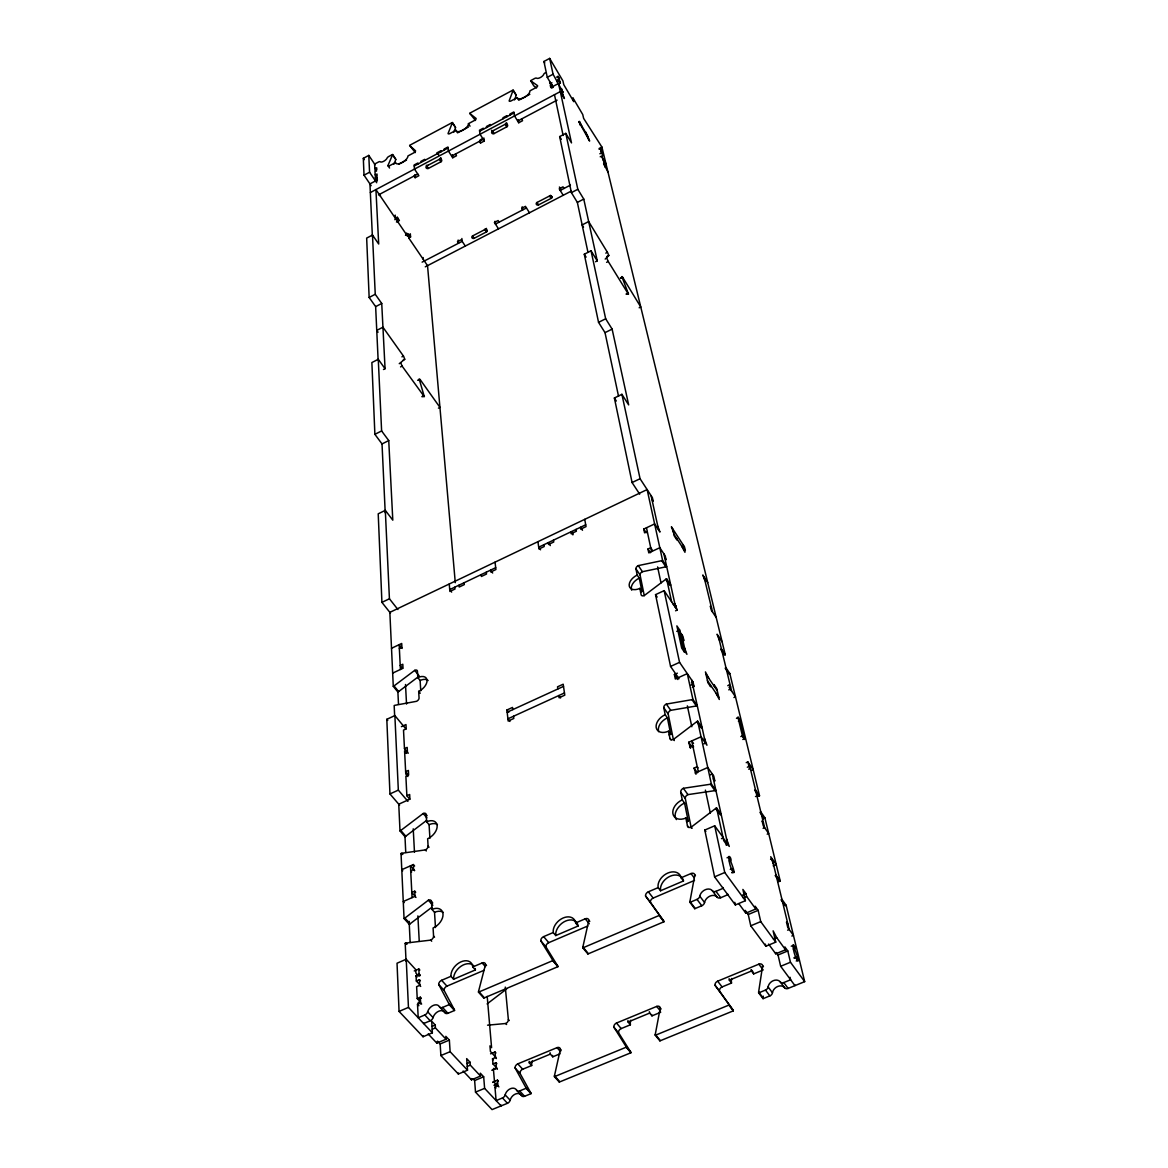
<?xml version="1.0" encoding="UTF-8"?>
<svg xmlns="http://www.w3.org/2000/svg" width="1168" height="1168" viewBox="0 0 1168 1168"><rect width="100%" height="100%" fill="white"/><g stroke="black" fill="none" stroke-linecap="round" stroke-linejoin="round"><path stroke-width="1.5" d="M560.377 83.162L558.362 76.694L556.508 77.103M621.931 276.743L628.501 294.117M399.252 363.686L404.741 359.248L403.588 356.255L382.943 327.215L376.753 330.398L378.052 332.223M400.799 362.898L402.04 366.022L424.32 396.697L419.166 378.972L419.969 379.323L439.942 407.384L438.423 408.143M786.122 905.229A3.46 2.628 -36.4 0 0 785.246 905.726L781.056 899.856A3.46 2.628 -36.3 0 1 781.918 899.36L786.122 905.229L804.679 981.646L788.123 988.42A3.577 2.803 -38.7 0 1 784.633 987.778A7.154 5.621 -39.2 0 0 777.684 986.478A7.154 5.621 -39.2 0 0 772.471 992.756A3.577 2.789 -39.5 0 1 769.858 995.895L763.069 998.669A3.577 2.803 -39.8 0 1 763.025 997.808L763.273 996.143M763.069 998.669L758.674 992.873A3.592 2.803 -39.7 0 1 758.631 991.997L762.646 965.629A3.548 2.73 -39 0 0 758.835 964.169L717.648 981.193A3.533 2.701 -40.7 0 0 715.05 985.296L733.037 1010.086A3.562 2.774 -41.4 0 1 733.329 1010.846L659.92 1040.892L655.277 1035.286A3.562 2.701 -43.9 0 1 655.277 1034.41L660.27 1007.94A3.519 2.657 -43.1 0 0 656.679 1006.422L616.5 1023.037A3.519 2.613 -44.5 0 0 613.842 1027.125L625.946 1046.44L630.662 1052.003A3.548 2.672 -45.3 0 1 630.91 1052.762L559.297 1082.079L554.435 1076.662A3.562 2.613 -47.1 0 1 554.464 1075.772L560.392 1049.214A3.504 2.57 -46.3 0 0 557.019 1047.652L517.804 1063.873A3.504 2.526 -47.3 0 0 515.073 1067.946L525.848 1087.525A3.562 2.584 -48.1 0 1 526.067 1088.299L531.002 1093.671L524.593 1096.285A3.533 2.57 -48.2 0 1 521.541 1095.526A7.096 5.154 -48.5 0 0 515.482 1094.007A7.096 5.154 -48.5 0 0 510.139 1100.198A3.533 2.555 -48.6 0 1 507.467 1103.293L492.064 1109.6L475.507 1092.124L474.631 1080.546L472.938 1078.75M727.62 893.9L727.795 894.717L720.714 897.725A3.738 2.759 -38 0 1 717.167 897.17A7.475 5.533 -38.4 0 0 710.086 896.06A7.475 5.533 -38.4 0 0 704.567 902.514A3.738 2.745 -38.7 0 1 701.793 905.74L694.756 908.719L689.952 902.382A3.752 2.745 -38.9 0 1 689.938 901.506L694.843 874.905A3.694 2.686 -38.3 0 0 690.989 873.547L681.105 877.781A12.906 9.329 -39 0 0 667.833 873.036A12.906 9.329 -39 0 0 658.139 887.622L648.342 891.812A3.694 2.657 -39.8 0 0 645.554 895.987L663.658 921.012A3.723 2.73 -40.3 0 1 663.935 921.771L587.913 953.979L582.847 947.861A3.723 2.657 -42.5 0 1 582.876 946.985L588.847 920.253A3.679 2.599 -41.8 0 0 585.226 918.822L575.605 922.954A12.833 9.023 -42.4 0 0 563.166 917.975A12.833 9.023 -42.4 0 0 553.223 932.531L543.66 936.619A3.665 2.57 -43 0 0 540.799 940.795L552.522 959.877L557.662 965.936A3.708 2.628 -43.7 0 1 557.895 966.695L483.815 998.085L478.5 992.172A3.708 2.57 -45.4 0 1 478.573 991.282L485.523 964.447A3.665 2.511 -44.7 0 0 482.15 962.958L472.763 966.973A12.79 8.716 -45.1 0 0 461.126 961.79A12.79 8.716 -45.1 0 0 450.936 976.317L441.621 980.302A3.665 2.482 -45.7 0 0 438.701 984.463L448.994 1003.852A3.708 2.54 -46.3 0 1 449.169 1004.626L454.556 1010.481L447.928 1013.284A3.694 2.526 -46.4 0 1 444.847 1012.598A7.388 5.052 -46.6 0 0 438.715 1011.225A7.388 5.052 -46.6 0 0 433.065 1017.591A3.694 2.511 -46.8 0 1 430.233 1020.774L423.648 1023.562L423.604 1022.715M603.082 155.475L600.615 148.467M514.489 99.922L516.183 95.382L513.102 90.316L509.131 100.901A2.175 0.92 -32.4 0 0 511.19 100.857L517.205 97.659A7.271 3.095 -32.2 0 0 524.14 97.499A7.271 3.095 -32.2 0 0 529.878 90.885L535.922 87.658A2.19 0.934 -32 0 0 537.63 85.687L530.783 80.855M453.71 132.349L455.535 127.75L452.381 122.786L448.059 133.488A2.161 0.905 -33.2 0 0 450.045 133.488L455.958 130.32A7.198 3.051 -33 0 0 462.63 130.29A7.198 3.051 -33 0 0 468.456 123.662L474.398 120.494A2.161 0.92 -32.9 0 0 476.15 118.508L469.784 113.471M393.835 164.294L395.806 159.651L392.565 154.76L387.922 165.593L389.557 168.031M605.185 259.077L608.835 255.485L606.805 256.566M496.794 1085.247L496.853 1083.013M691.252 827.951L685.309 798.532A3.533 2.482 -36.5 0 1 687.937 794.62L714.947 790.634A3.548 2.497 -35.7 0 0 715.882 790.342L711.356 783.962A3.562 2.497 -35.7 0 1 710.421 784.254L683.368 788.298A3.548 2.467 -36.5 0 0 680.725 792.225L682.258 799.89A12.512 8.804 -36.9 0 0 672.929 813.819A12.512 8.804 -36.9 0 0 685.893 818.023L687.47 825.893A3.606 2.57 -37.1 0 0 691.222 827.134L715.677 808.446A3.621 2.57 -36.1 0 1 716.583 807.935L721.152 814.315A3.606 2.584 -36.1 0 0 720.247 814.826L715.677 808.446M487.1 1003.925L506.693 988.931M762.646 819.294L764.033 818.228A3.3 2.394 -34.9 0 1 764.865 817.761L760.806 811.921A3.3 2.394 -34.9 0 0 759.974 812.388L764.033 818.228M432.014 907.142L410.099 923.815A3.475 2.278 -44.4 0 1 409.267 924.297L404.055 918.53A3.489 2.263 -44.3 0 0 404.902 918.048L428.349 900.221A3.489 2.292 -43.7 0 1 431.474 901.521L432.759 902.981M673.221 738.818L668.198 713.998A3.373 2.248 -35.4 0 1 670.739 710.334L696.376 705.983A3.387 2.278 -34.6 0 0 697.267 705.691L692.901 699.369A3.387 2.263 -34.6 0 1 692.011 699.661L666.329 704.085A3.373 2.248 -35.3 0 0 663.789 707.75L665.191 714.714A11.914 8.001 -35.6 0 0 656.226 727.708A11.914 8.001 -35.6 0 0 668.49 731.197L669.921 738.366A3.431 2.336 -35.7 0 0 673.469 739.402L696.8 721.649A3.446 2.336 -34.9 0 1 697.646 721.152L702.056 727.489A3.431 2.336 -34.9 0 0 701.194 727.971L697.895 723.226M426.714 820.33L405.778 836.2A3.3 2.088 -42.4 0 1 404.975 836.668L399.996 830.93A3.314 2.088 -42.3 0 0 400.799 830.463L423.196 813.497A3.314 2.102 -41.8 0 1 426.174 814.607L427.094 815.687M665.818 579.27L669.95 585.46A3.154 1.986 -33.5 0 1 670.724 584.993L666.607 578.817A3.168 1.971 -33.5 0 0 665.818 579.27L644.356 595.49A3.154 1.971 -34.2 0 1 641.144 594.76L639.86 588.38A10.439 6.453 -34.1 0 1 629.26 586.059A10.439 6.453 -34.1 0 1 637.188 575.094L635.947 568.86A3.11 1.913 -33.9 0 1 638.312 565.604L661.76 560.684A3.124 1.927 -33.4 0 0 662.577 560.392L666.68 566.553A3.11 1.927 -33.4 0 1 665.862 566.845L642.429 571.707A3.095 1.913 -33.9 0 0 640.079 574.963L644.283 595.724M414.698 670.359L419.254 676.053L398.638 691.573A3.037 1.796 -39.7 0 1 397.894 691.996L393.28 686.346A3.037 1.781 -39.6 0 0 394.025 685.923L414.698 670.359A3.037 1.796 -39.2 0 1 417.429 671.162L417.823 677.615L420.115 680.477L420.757 690.784M371.147 185.668L364.022 175.185L363.321 158.322L368.781 155.402L375.089 164.761M553.267 87.41L547.266 77.322L543.952 61.466L549.661 58.4L562.947 80.928L563.794 84.738L573.765 101.66L572.889 97.82L582.73 114.508L583.635 118.377L601.9 147.051L725.255 654.752A3.008 1.986 -33.2 0 1 724.467 655.014L720.656 649.291A3.008 1.986 -33.2 0 0 721.459 649.028L725.255 654.752M376.49 171.185L374.855 168.747L376.68 167.769L376.797 169.798L374.957 170.762L375.176 174.996L376.826 177.434M364.022 175.185L369.57 172.222L368.781 155.402M547.266 77.322L553.063 74.226L549.661 58.4M375.176 174.996L377.016 174.017L377.118 176.061L375.278 177.04L377.03 181.347M398.828 164.133L406.508 160.045M468.485 127.005L457.549 132.831L455.958 130.32M529.834 94.287L518.753 100.2L517.205 97.659M551.968 82.855L550.04 83.877L549.632 81.95L551.165 84.519M557.662 79.862L559.457 78.913M556.683 81.585L558.844 80.431L557.997 76.212M375.381 178.908L377.22 177.93L377.322 179.974L369.949 183.902L372.373 236.155M587.84 251.719L577.357 202.4L571.4 192.618L559.662 136.583L565.794 133.371L571.502 142.905L558.538 83.468L550.814 87.585L550.42 85.644L552.333 84.622M558.917 83.775L560.363 83.016L558.844 80.431L560.319 83.205M437.387 153.694L437.285 152.672L441.037 150.672L441.154 151.694M414.246 166.002L448.059 148.015M479.639 131.225L514.008 112.931M370.358 192.545L560.304 91.6L564.421 98.521L562.961 94.827M440.511 157.68L440.949 161.768L439.329 159.257A1.635 1.46 -4.9 0 1 441.548 159.753A1.635 1.46 -4.9 0 1 440.949 161.768L428.408 168.411A1.635 1.445 -4 0 1 426.189 167.915A1.635 1.445 -4 0 1 426.773 165.929L440.628 158.687A1.621 1.46 -4.9 0 0 441.183 158.206M492.473 131.035L505.233 124.261A1.65 1.475 -10.2 0 1 507.452 124.772A1.65 1.475 -10.2 0 1 506.81 126.816L494.064 133.575A1.635 1.475 -9.1 0 1 491.83 133.064A1.635 1.475 -9.1 0 1 492.473 131.035L494.064 133.575M505.51 124.231L506.313 123.808A1.635 1.475 -10.2 0 0 506.97 123.195M482.618 138.642L480.077 139.985L480.515 143.022L484.311 141.007L483.873 137.97M378.417 194.939L417.779 174.061M451.636 156.089L483.26 139.313M517.672 121.049L557.078 100.141M414.041 176.047L415.136 177.697L418.874 175.711L414.494 169.083L414.158 164.98L417.896 162.994L417.983 164.016M444.293 150.015L444.176 149.008L447.943 147.007L448.41 151.066L452.717 157.753L456.498 155.753L455.418 154.088M510.182 114.975L510.007 113.982L513.847 111.953L514.533 115.924L518.723 122.757L522.563 120.713L521.527 119.005M378.067 358.693L375.643 306.615L369.146 297.446L366.664 238.097L372.49 235.031L378.695 244.01L375.921 189.596L395.383 218.27L397.222 217.292M394.784 219.657L397.719 218.109M396.448 222.051L399.398 220.504L397.266 217.248L397.412 219.35L396.317 217.744L396.463 219.861L407.647 236.345L406.683 233.031M405.486 235.337L408.42 233.804L410.567 236.973L408.727 237.936L427.532 265.647L455.286 582.686M599.111 148.497L601.9 147.051M599.184 149.343L600.688 148.526L603.038 155.519M600.629 151.782L602.031 151.052L600.615 148.73M599.856 153.782L601.608 152.862L603.068 155.315L600.235 156.789M484.516 229.541L486.049 228.738A1.591 1.387 -7.6 0 0 486.501 228.388M422.115 262.143L462.192 241.338L461.856 238.506M472.617 235.921L484.939 229.527A1.591 1.387 -7.6 0 1 487.085 229.994A1.591 1.387 -7.6 0 1 486.472 231.906L474.179 238.287A1.591 1.387 -6.8 0 1 472.018 237.819A1.591 1.387 -6.8 0 1 472.617 235.921L474.179 238.287M526.447 207.962L495.422 224.081L495.028 221.278M537.046 202.458L549.559 195.961A1.606 1.402 -12 0 1 551.719 196.443A1.606 1.402 -12 0 1 551.062 198.399L538.565 204.882A1.606 1.402 -11.1 0 1 536.404 204.4A1.606 1.402 -11.1 0 1 537.046 202.458L538.565 204.882M570.422 185.128L560.217 190.428L559.676 187.683M425.283 266.815L571.196 191.143M369.146 297.446L375.249 294.278L372.49 235.031M571.4 192.618L577.81 189.289L565.794 133.371M375.643 306.615L381.732 303.476L375.249 294.278M577.357 202.4L583.766 199.086L577.81 189.289M383.469 369.511L385.06 368.708L378.271 359.291L371.877 362.547L374.884 434.321L382.024 443.928L385.221 512.752M618.529 396.215L605.024 332.646L598.542 322.353L584.292 254.244L591.037 250.799L597.242 260.858L595.549 261.72M401.923 356.853L403.456 356.065M605.798 253.135L607.418 252.317L608.82 255.427M403.208 360.036L404.741 359.248M400.551 366.913L402.113 366.124M606.615 262.333L608.251 261.501L628.399 294.175M417.648 380.301L419.166 379.542M620.412 277.969L622.018 277.152M418.699 380.418L420.232 379.658M621.142 278.261L622.748 277.444L640.765 306.994L639.173 307.783M421.838 396.682L423.385 395.908M626.048 294.088L627.669 293.27M422.904 396.77L424.451 396.083M626.778 294.351L628.399 293.548M374.884 434.321L381.615 430.948L378.271 359.291M598.542 322.353L605.666 318.776L591.037 250.799M382.024 443.928L388.74 440.57L381.615 430.948M605.024 332.646L612.12 329.113L605.666 318.776M388.74 440.57L392.798 520.169L385.309 510.343L378.213 513.818L381.921 602.367L390.433 613.098M639.684 494.166L632.078 482.545L614.383 398.011L621.902 394.317L628.661 404.902L612.12 329.113M381.921 602.367L389.426 598.775L385.309 510.343M632.078 482.545L640.064 478.719L621.902 394.317M495.685 567.692L449.738 589.592L451.651 592.118M585.694 524.797L538.711 547.193L540.565 549.792M391.514 648.284L401.704 643.466L401.923 647.379L399.354 648.59M647.276 531.542L644.561 532.827L643.772 529.06L654.62 523.936L659.978 532.068L657.818 526.301M664.738 557.735L666.081 559.764L665.234 555.895L659.818 547.704L648.78 552.887L647.963 549.018L650.722 547.734L652.343 550.186M392.667 673.118L403.018 668.257L402.799 664.242L400.215 665.453L402.493 668.286M399.573 805.146L389.951 793.933L386.812 719.313L394.872 715.59L405.924 728.963M679.046 678.71L670.563 666.432L655.54 594.643L664.139 590.658L677.177 610.061L675.571 610.806M401.398 726.671L405.982 724.554L406.201 728.861L403.515 730.102L404.464 748.63L408.289 753.214M673.279 604.615L674.885 603.871L677.177 610.061M674.666 606.674L676.257 605.929M404.464 748.63L407.179 747.389L407.413 751.812L404.697 753.053M676.783 631.362L679.688 630.034L676.871 625.873L681.718 648.138L684.565 652.313L684.083 650.138M513.526 716.247L513.789 718.466L508.153 721.036L506.927 709.998L512.518 707.428L512.767 709.633M507.175 712.188L563.516 686.39M564.465 692.96L507.905 718.816L509.949 721.444M389.951 793.933L398.332 790.123L394.872 715.59M670.563 666.432L679.557 662.344L664.139 590.658M409.807 799.204L406.873 795.758L409.661 794.488L409.895 799.146L398.755 804.197L399.996 830.93M692.901 699.369L687.28 673.615L675.338 679.017L674.389 674.52L677.367 673.177M691.354 682.754L693.033 681.995L679.557 662.344M690.901 685.178L692.595 684.419L694.026 686.507L692.347 687.266M727.752 685.674L729.314 684.974L730.599 686.901L729.051 687.602M728.759 689.865L730.321 689.164L729.314 684.974M733.927 697.544L735.49 696.843L730.321 689.164M736.453 718.393L738.161 716.991L739.709 719.678L744.439 739.49L742.527 736.205L738.045 717.678L740.001 720.583L738.41 721.284M414.611 866.014L413.341 864.554L401.792 869.693L402.741 870.773M690.522 748.323L688.653 742.279L701.063 736.774L706.961 745.213L704.435 738.293M413.341 864.554L413.603 869.576L410.713 870.861L411.662 871.941M689.675 747.14L692.785 745.753L693.617 746.951M703.939 743.797L705.487 743.111L691.602 679.907M740.833 736.585L742.439 735.869L744.41 738.775L742.804 739.49M415.706 892.279L414.742 891.184L411.808 892.483L415.341 896.455M695.982 774.267L694.084 768.077L697.238 766.69L698.07 767.872M414.742 891.184L415.02 896.338L403.267 901.506L404.245 902.601M695.135 773.07L707.764 767.507L713.75 775.99L714.86 781.012L713.356 778.895M709.896 774.924L712.261 773.873L727.752 844.318L726.102 845.019M746.235 762.646L747.87 761.93L753.185 769.697L751.564 770.398M747.33 767.215L748.965 766.5L750.294 768.442L748.673 769.157M428.174 1033.943L436.817 1043.112L446.03 1039.243L435.416 1027.913L435.255 1025.022L431.693 1021.226L432.364 1032.819L423.05 1036.746L399.062 1011.415L397.032 963.22L406.216 959.249L415.75 969.63L415.925 973.075L418.597 975.981M738.921 903.813L745.826 913.186L755.769 908.996L746.6 896.455L745.972 893.651L742.892 889.432L745.403 900.703L735.358 904.952L714.597 876.847L704.8 830.068L714.699 825.791L722.977 837.266M414.26 970.958L418.83 968.987L419.838 970.068M721.474 838.624L723.123 837.909L729.285 846.45L726.554 838.931M416.29 975.47L419.341 974.156L419.998 974.886M420.013 985.004L416.334 981.018L416.071 975.879L419.137 974.565L418.83 968.987M763.113 828.331L764.617 827.689L749.199 763.887M416.334 981.018L419.4 979.704L420.407 980.799M767.201 834.171L768.69 833.529L763.244 825.732L762.076 820.87L763.434 822.827M419.4 979.704L419.692 985.339L416.626 986.668L417.224 998.523L419.925 1001.414M727.051 857.808L728.92 857.005C740.556 884.351 728.657 870.277 728.832 856.509C729.693 855.195 733.066 861.736 729.372 861.006M450.936 976.317L453.593 979.251L475.391 969.922A12.76 8.731 -45.2 0 0 475.157 968.535M553.223 932.531L555.749 935.568L578.116 926.005L575.605 922.954M658.139 887.622L660.562 890.761L683.499 880.949L681.105 877.781M417.224 998.523L420.319 997.195L421.341 998.29M454.556 1010.481A3.694 2.54 -46.4 0 0 454.367 1009.707L444.044 990.303A3.65 2.482 -45.8 0 1 446.95 986.142L483.873 970.374M557.662 965.936L545.909 946.825A3.65 2.57 -43.1 0 1 548.756 942.664L587.825 925.976M663.658 921.012L650.415 902.236A3.679 2.657 -39.8 0 1 653.189 898.061L694.507 880.409M418.202 1002.509L419.954 1001.764L419.808 999.195M730.263 869.401L731.518 868.861M399.062 1011.415L408.45 1007.4L406.216 959.249M714.597 876.847L724.759 872.511L745.403 900.703M447.928 1013.284L442.541 1007.444A3.708 2.526 -46.3 0 1 439.46 1006.758A7.417 5.052 -46.5 0 0 433.328 1005.4A7.417 5.052 -46.5 0 0 427.649 1011.78A3.694 2.511 -46.6 0 1 424.802 1014.977L418.217 1017.781L417.516 1004.261L420.626 1002.932L420.319 997.195M732.102 872.438L733.767 871.722L731.445 868.525M731.971 872.876L733.84 872.073M770.573 859.341L772.092 858.684L789.203 929.494L787.612 930.166M773.187 865.838L776.224 864.539L770.719 856.728L773.318 863.736M442.541 1007.444L449.169 1004.626M478.5 992.172L552.756 960.636L557.895 966.695M582.847 947.861L659.059 915.508L663.935 921.771M689.952 902.382L697.004 899.389A3.738 2.745 -38.7 0 0 699.778 896.163A7.504 5.519 -38.4 0 1 705.326 889.695A7.504 5.519 -38.4 0 1 712.422 890.79A3.752 2.759 -38 0 0 715.969 891.33L723.065 888.322L722.89 887.49M432.175 1026.336L435.255 1025.022M742.644 895.053L745.972 893.651M432.335 1029.212L435.416 1027.913M743.271 897.856L746.6 896.455M440.161 1043.958L449.359 1040.104L450.118 1051.696L467.521 1070.209L458.352 1074.02L440.876 1055.551L440.161 1043.958L437.533 1041.155M748.25 914.5L758.149 910.339L760.733 921.625L775.742 942.138L765.858 946.241L750.761 925.801L748.25 914.5L746.148 911.668M440.876 1055.551L450.118 1051.696M750.761 925.801L760.733 921.625M467.069 1063.552L470.105 1062.281L470.324 1065.172L480.53 1076.064L471.463 1079.831L463.141 1071.012M490.575 1053.828L495.013 1051.988L495.933 1052.981M467.288 1066.428L470.324 1065.172M773.45 939.072L776.735 937.714L785.538 949.774L775.756 953.818L768.573 944.065M496.969 1068.253L492.969 1063.917L492.531 1058.792L495.495 1057.551L496.415 1058.558M791.86 936.035L793.437 935.378L787.787 927.538L786.473 922.121L787.889 924.092M492.969 1063.917L495.947 1062.69L496.867 1063.683M491.786 1070.253L496.429 1068.326L497.364 1069.319M791.247 946.197L793.057 945.452C804.679 972.17 793.481 959.03 793.014 945.262C792.97 942.532 797.35 950.197 793.393 949.131M474.631 1080.546L483.683 1076.794L484.618 1088.372L501.101 1105.906L501.028 1105.059M776.209 952.504L778.034 954.986L787.787 950.942L790.473 962.242L804.679 981.646M531.002 1093.671A3.548 2.584 -48.2 0 0 530.783 1092.883L519.979 1073.304A3.504 2.526 -47.5 0 1 522.695 1069.231L531.703 1065.523L529.265 1062.836L550.347 1054.12L552.756 1056.821L560.129 1053.784M630.662 1052.003L618.529 1032.673A3.504 2.613 -44.6 0 1 621.186 1028.585L630.399 1024.789L628.077 1022L649.685 1013.079L651.978 1015.868L660.694 1012.276M733.037 1010.086L719.503 991.019A3.519 2.701 -40.8 0 1 722.087 986.931L731.533 983.033L729.328 980.156L751.477 971.017L753.667 973.908L761.989 970.462M492.969 1082.006L497.466 1080.152L498.386 1081.145M794.225 957.658L795.846 957.001L797.992 959.935M492.808 1082.429L494.502 1081.729L493.451 1069.552A2.643 0.891 69.6 0 1 494.852 1069.216M794.109 958.096L795.934 957.351M475.507 1092.124L484.618 1088.372M778.034 954.986L780.662 966.286L790.473 962.242M493.962 1085.276L496.955 1084.05M494.736 1085.32L496.984 1084.4M796.255 961.03L798.065 960.286M524.593 1096.285L519.643 1090.927A3.548 2.57 -48 0 1 516.592 1090.167A7.11 5.139 -48.4 0 0 510.518 1088.664A7.11 5.139 -48.4 0 0 505.16 1094.869A3.548 2.555 -48.5 0 1 502.488 1097.964L496.108 1100.592L494.955 1087.101L497.962 1085.875L498.897 1086.868M519.643 1090.927L526.067 1088.299M554.435 1076.662L626.209 1047.214L630.91 1052.762M655.277 1035.286L728.861 1005.108L733.329 1010.846M758.674 992.873L765.478 990.084A3.577 2.789 -39.5 0 0 768.091 986.931A7.183 5.606 -39.1 0 1 773.333 980.653A7.183 5.606 -39.1 0 1 780.282 981.938A3.592 2.803 -38.6 0 0 783.772 982.58L790.619 979.762L790.035 977.28M755.506 796.474L758.66 796.021A3.256 2.336 -34.6 0 0 759.521 795.758L729.81 673.498L725.985 667.76A3.051 2.029 -33.4 0 0 725.211 668.198L729.051 673.936A3.037 2.044 -33.4 0 1 729.81 673.498M404.055 918.53L401.033 853.516A3.373 2.146 -42.9 0 1 401.865 853.253L425.356 849.895A3.373 2.161 -42.4 0 0 428.101 846.128L427.649 838.755A11.709 7.461 -42 0 0 437.153 825.791A11.709 7.461 -42 0 0 426.612 821.79L426.174 814.607M777.698 881.592L779.348 881.387A3.402 2.555 -35.8 0 0 780.253 881.125L764.865 817.761M406.041 961.264L405.208 943.291A3.548 2.336 -45.1 0 1 406.07 943.029L430.715 940.123A3.562 2.365 -44.6 0 0 433.576 936.108L433.08 928.02A12.322 8.132 -44.1 0 0 443.022 914.121A12.322 8.132 -44.1 0 0 431.956 909.405L431.474 901.521M487.552 1025.183L505.686 1023.504A3.416 2.409 -46 0 0 508.357 1019.562L505.291 987.091M622.018 276.539L622.748 277.444M536.579 87.892L533.834 85.95L530.652 80.636L534.637 78.49A2.175 0.92 -32 0 1 536.55 78.168A4.336 1.825 -31.9 0 0 540.375 77.526A4.336 1.825 -31.9 0 0 543.704 74.343A2.175 0.92 -31.9 0 1 545.354 72.766M475.478 120.494L469.682 113.238L513.132 89.994L516.212 95.061M409.72 145.591L415.574 150.818A2.146 0.905 -33.7 0 1 413.808 152.818L407.953 155.943A7.139 3.008 -33.9 0 1 402.055 162.586A7.139 3.008 -33.9 0 1 395.645 162.498L389.82 165.608A2.132 0.905 -34 0 1 387.922 165.593M415.282 152.599L409.618 145.343L452.425 122.465L455.578 127.429M408.45 1007.4L432.364 1032.819M449.359 1040.104L445.84 1036.352L446.03 1039.243M470.105 1062.281L466.674 1058.617L467.521 1070.209M483.683 1076.794L480.311 1073.188L480.53 1076.064M424.802 1014.977L430.233 1020.774M502.488 1097.964L507.467 1103.293M420.626 1002.932L421.633 1004.027M427.649 1011.78L433.065 1017.591M505.16 1094.869L510.139 1100.198M417.516 1004.261L418.874 1005.706M494.955 1087.101L495.889 1088.109M419.692 985.339L420.699 986.434M439.46 1006.758L444.847 1012.598M516.592 1090.167L521.541 1095.526M495.743 1057.215L490.414 1051.434L489.947 1045.886L491.582 1047.667L487.202 996.348M419.137 974.565L420.13 975.645M416.071 975.879L417.078 976.959M492.531 1058.792L493.451 1059.785M448.994 1003.852L454.367 1009.707M525.848 1087.525L530.783 1092.883M438.701 984.463L444.044 990.303M515.073 1067.946L519.979 1073.304M441.621 980.302L446.95 986.142M517.804 1063.873L522.695 1069.231M406.07 943.029L407.063 944.109M405.208 943.291L406.201 944.372M404.902 918.048L410.099 923.815M430.715 940.123L431.693 941.218M505.686 1023.504L506.591 1024.511M433.576 936.108L434.554 937.203M508.357 1019.562L509.263 1020.569M478.573 991.282L483.873 997.195A3.694 2.57 -45.5 0 0 483.815 998.085M554.464 1075.772L559.341 1081.203A3.548 2.613 -47.3 0 0 559.297 1082.079M472.763 966.973L475.391 969.922M415.02 896.338L415.983 897.433M482.15 962.958L485.421 966.651M557.019 1047.652L560.625 1051.726M431.956 909.405L434.525 912.31L435.474 927.553M485.523 964.447L486.516 965.556M560.392 1049.214L561.282 1050.236M428.349 900.221L432.846 905.302M413.603 869.576L414.567 870.656M401.865 853.253L402.814 854.334M401.033 853.516L401.982 854.596M414.509 870.467L410.45 865.838L412.07 897.637M400.799 830.463L405.778 836.2M425.356 849.895L426.305 850.976M428.101 846.128L429.036 847.223M426.612 821.79L429.079 824.681L429.926 838.274M398.332 790.123L407.924 801.365M423.196 813.497L426.889 817.834M540.799 940.795L545.909 946.825M613.842 1027.125L618.529 1032.673M543.66 936.619L548.756 942.664M616.5 1023.037L621.186 1028.585M407.909 776.516L405.763 773.961L404.581 750.834L406.698 753.389M408.055 774.574L405.646 771.698L408.391 770.442L408.625 774.983L405.88 776.238L406.873 795.758M386.812 719.313L387.747 720.437M582.876 946.985L587.942 953.103A3.708 2.672 -42.6 0 0 587.913 953.979M655.277 1034.41L659.92 1040.016A3.562 2.716 -44 0 0 659.92 1040.892M588.847 920.253L589.782 921.406M660.27 1007.94L661.132 1008.991M585.226 918.822L589.285 923.8M656.679 1006.422L660.416 1010.992M394.025 685.923L398.638 691.573M417.823 677.615A10.22 6.074 -39.3 0 1 427.035 680.389A10.22 6.074 -39.3 0 1 418.67 691.368L420.203 693.266M402.157 648.415L399.164 644.663L400.42 669.468M389.426 598.775L397.908 609.521M645.554 895.987L650.415 902.236M715.05 985.296L719.503 991.019M648.342 891.812L653.189 898.061M717.648 981.193L722.087 986.931M506.927 709.998L508.766 712.363M689.938 901.506L694.741 907.843A3.738 2.759 -38.9 0 0 694.756 908.719M758.631 991.997L763.025 997.808M697.004 899.389L701.793 905.74M765.478 990.084L769.858 995.895M699.778 896.163L704.567 902.514M768.091 986.931L772.471 992.756M560.567 697.982L558.771 695.573L559.078 697.778L564.786 695.164L563.195 684.214L557.53 686.813L557.837 688.989M690.989 873.547L694.259 877.913M758.835 964.169L763.186 969.98M694.843 874.905L695.442 875.708M762.646 965.629L763.449 966.724M715.969 891.33L720.714 897.725M783.772 982.58L788.123 988.42M712.422 890.79L717.167 897.17M780.282 981.938L784.633 987.778M492.677 573.021L490.56 570.145L490.764 571.999L495.904 569.546L495.057 562.144M780.662 966.286L794.955 985.631L794.751 984.799M745.768 911.142L745.199 910.368L745.826 913.186M691.222 827.134L692.098 828.331M687.47 825.893L688.638 827.484M758.149 910.339L755.127 906.193L755.769 908.996M787.787 950.942L784.867 946.956L785.538 949.774M685.893 818.023L688.215 821.192A12.483 8.804 -36.9 0 1 686.565 821.805M704.8 830.068L705.852 831.499M682.258 799.89L684.565 803.058L688.215 821.192M680.725 792.225L685.309 798.532M683.368 788.298L687.937 794.62M694.084 768.077L697.471 772.822M673.469 739.402L674.316 740.57M669.921 738.366L671.045 739.943M780.253 881.125L776.107 875.255A3.416 2.54 -35.8 0 1 775.187 875.518L779.348 881.387M710.421 784.254L714.947 790.634M668.49 731.197L670.724 734.336A11.899 8.015 -35.6 0 1 669.147 734.949M665.191 714.714L667.41 717.853L670.724 734.336M693.529 743.432L691.748 740.906L698.289 771.683M550.318 545.587L548.23 542.653L548.507 544.492L553.72 542.01L553.442 540.171M688.653 742.279L692.011 747.024M663.789 707.75L668.198 713.998M666.329 704.085L670.739 710.334M696.8 721.649L697.617 722.831M759.521 795.758L755.492 789.918A3.256 2.321 -34.6 0 1 754.63 790.196L758.66 796.021M692.011 699.661L696.376 705.983M674.389 674.52L677.863 679.528M582.496 530.272L580.452 527.308L580.759 529.133L586.015 526.622L584.745 519.337M684.55 647.875L686.93 654.299L683.382 649.087L679.44 631.129L682.959 636.326L683.908 640.604L682.492 638.531M639.86 588.38L641.947 591.446A10.424 6.468 -34.1 0 1 640.575 592.001M635.947 568.86L640.079 574.963M705.954 674.082L717.269 690.784M637.188 575.094L639.276 578.145L641.947 591.446M707.443 680.594L718.802 697.296M363.321 158.322L364.226 159.666M638.312 565.604L642.429 571.707M375.278 177.04L376.928 179.478M655.54 594.643L657.175 597.082M369.57 172.222L376.68 182.734M647.963 549.018L650.415 552.698M719.284 640.064L717.079 634.209L722.116 641.831M643.772 529.06L646.196 532.71M395.864 159.315L392.623 154.439L388.769 156.497A2.117 0.891 -34 0 0 387.09 158.089A4.234 1.767 -34 0 1 383.732 161.257A4.234 1.767 -34 0 1 380.213 161.768A2.117 0.891 -34.1 0 0 378.461 162.016L374.621 164.06L374.855 168.747M661.76 560.684L665.862 566.845M465.302 246.054L461.141 239.761L457.476 241.674L458.513 243.251L458.148 240.053M711.575 608.105L710.319 606.207L711.239 610.017L716.232 617.595M426.773 165.929L428.408 168.411M640.064 478.719L652.386 497.641L653.189 501.247L651.875 499.232M707.706 582.54L702.8 574.992L704.917 580.554M673.498 532.389L671.396 526.797L684.521 546.945L685.368 550.581L684.112 548.653M673.921 534.229L684.55 550.493M484.939 229.527L486.472 231.906L486.049 228.738M437.285 152.672L438.905 155.183M498.502 228.84L494.4 222.475L498.108 220.548L499.13 222.154M614.383 398.011L616.31 401.018M468.456 123.662L470.032 126.173M479.449 141.328L480.515 143.022M484.311 141.007L480.063 134.247L479.493 130.217L483.289 128.203L483.435 129.195M529.484 212.78L525.439 206.356L521.702 208.298L522.709 209.904L522.184 206.78M505.233 124.261L506.81 126.816L506.153 122.815M549.559 195.961L551.062 198.399L550.464 195.29L551.953 197.699L551.763 196.677M584.292 254.244L586.073 257.121M563.998 188.471L562.991 186.836L559.224 188.807L563.21 195.29M559.399 187.011L560.99 189.596M583.518 227.161L582.146 224.913L588.657 221.555L607.418 252.317M608.251 261.501L606.82 258.303M559.662 136.583L561.312 139.313M550.42 85.644L551.953 88.228M553.063 74.226L563.049 92.316L562.027 90.593M605.929 163.622L602.046 157.067L603.506 160.717M543.952 61.466L544.784 62.882M579.62 122.363L587.942 136.408M579.839 123.341L578.832 121.647L589.621 141.08L588.161 137.401M604.571 165.111L603.593 163.462L607.988 172.076M557.968 76.446L559.487 79.03M603.024 158.702L605.068 167.141M704.027 576.89L712.495 611.915M718.335 636.122L731.621 691.091M747.87 761.93L748.965 766.5M776.735 937.714L773.114 930.838L775.742 942.138M588.643 139.415L585.708 132.042L585.942 133.035M683.265 545.018L684.959 552.303L681.995 546.595M714.568 686.784L714.057 684.623L716.758 688.609L719.298 699.471L716.072 693.296M775.479 952.592L775.756 953.818M581.62 125.735L579.386 121.355L580.306 125.356M676.476 538.127L676.9 539.966L674.33 536.039L672.68 528.783M708.669 678.097L705.443 671.907L707.925 682.754L710.67 686.784L710.173 684.609M765.376 944.124L765.858 946.241M693.033 681.995L694.026 686.507M561.604 88.651L563.385 96.798M651.087 495.626L658.65 530.038M663.877 553.851L675.79 608.002M681.557 634.253L685.514 652.211M679.688 630.034L680.156 632.165M726.204 842.186L726.803 844.887L723.707 840.624L716.583 807.935M583.766 199.086L597.242 260.858M662.577 560.392L647.13 489.567L389.849 612.353L393.28 686.346M666.607 578.817L671.615 601.783M697.646 721.152L711.356 783.962M734.774 902.295L735.358 904.952M714.699 825.791L724.759 872.511M657.599 566.933L661.015 582.934M687.353 705.866L691.821 726.744M705.399 790.123L710.319 813.103M554.479 94.696L563.137 135.473M646.473 527.775L651.54 551.588M518.198 119.764L518.723 122.757M506.985 116.669L506.824 115.676L502.999 117.72L503.16 118.713M576.072 529.381L576.379 531.221L571.137 533.718L570.845 531.878L572.904 534.842L572.451 532.097M490.429 125.487L490.268 124.48L486.472 126.509L486.618 127.516M543.908 544.711L544.171 546.551L538.974 549.033L537.922 541.689M452.366 154.702L452.717 157.753M486.282 572.174L486.487 574.028L481.362 576.481L481.158 574.612M424.86 160.352L424.758 159.33L421.02 161.33L421.108 162.352M464.149 582.73L464.309 584.584L459.214 587.022L459.053 585.153M454.819 587.168L454.98 589.037L449.884 591.461L449.257 584M495.013 1051.988L495.495 1057.551M495.947 1062.69L496.429 1068.326M497.466 1080.152L497.962 1085.875M423.152 257.544L423.312 259.413M414.874 174.601L415.136 177.697M410.318 233.79L410.567 236.973M408.493 234.753L408.727 237.936M471.361 1078.56L471.463 1079.831M458.279 1072.925L458.352 1074.02M395.178 215.102L395.383 218.27M418.67 691.368L419.064 697.968A3.095 1.854 -39.6 0 1 416.538 701.311L394.93 705.297A3.081 1.84 -40 0 0 394.171 705.56L394.653 715.823M436.759 1042.031L436.817 1043.112M380.301 195.085L380.359 196.136M405.5 684.506L406.537 704.07M413.224 828.827L414.479 852.231M417.881 915.887L419.254 941.393M422.991 1035.651L423.05 1036.746M419.341 974.156L419.429 975.893M381.732 303.476L385.06 368.708M397.879 691.704L398.492 704.173M404.96 836.23L405.749 852.436M409.121 921.318L410.158 942.576M420.655 1003.94A2.789 1.007 69 0 1 419.867 1001.706M496.619 1085.028A2.701 0.92 69.7 0 1 495.422 1084.211A2.701 0.92 69.7 0 1 494.414 1081.685M751.71 970.214A12.322 9.505 -39.8 0 1 753.667 973.908M731.533 983.033A12.322 9.505 -39.8 0 1 731.723 978.477M728.555 1004.334A3.577 2.759 -41.3 0 1 728.861 1005.108M651.627 1014.496A12.264 9.213 -43.8 0 1 651.978 1015.868M630.399 1024.789A12.264 9.213 -43.8 0 1 630.778 1020.204M625.946 1046.44A3.562 2.672 -45.1 0 1 626.209 1047.214M552.493 1055.434A12.235 8.891 -46.9 0 1 552.756 1056.821M531.703 1065.523A12.235 8.891 -46.9 0 1 532.258 1060.924M550.084 1052.733A12.249 8.891 -46.8 0 1 550.347 1054.12M529.265 1062.836A12.249 8.891 -46.8 0 1 529.221 1061.347M649.335 1011.692A12.279 9.198 -43.7 0 1 649.685 1013.079M628.077 1022A12.279 9.198 -43.7 0 1 627.975 1020.525M751.053 969.644A12.352 9.49 -39.8 0 1 751.477 971.017M729.328 980.156A12.352 9.49 -39.8 0 1 729.153 978.696M631.742 590.22A10.424 6.468 -34.1 0 1 639.276 578.145M420.115 680.477A10.205 6.088 -39.3 0 1 428.145 680.55M658.767 914.748A3.738 2.716 -40.2 0 1 659.059 915.508M552.522 959.877A3.723 2.628 -43.6 0 1 552.756 960.636M453.593 979.251A12.76 8.731 -45.2 0 1 461.024 966.228A12.76 8.731 -45.2 0 1 473.609 965.688M555.749 935.568A12.804 9.037 -42.4 0 1 565.677 921.026A12.804 9.037 -42.4 0 1 578.116 926.005M660.562 890.761A12.892 9.329 -39 0 1 670.228 876.19A12.892 9.329 -39 0 1 683.499 880.949M676.403 819.6A12.483 8.804 -36.9 0 1 684.565 803.058M658.694 731.679A11.899 8.015 -35.6 0 1 667.41 717.853M434.525 912.31A12.308 8.147 -44.1 0 1 443.285 912.456M429.079 824.681A11.695 7.461 -42.1 0 1 437.431 824.579M493.465 130.626A1.635 1.475 -9.1 0 1 491.538 130.276M428.116 165.33A1.621 1.445 -3.9 0 1 426.291 165.243"/></g></svg>
